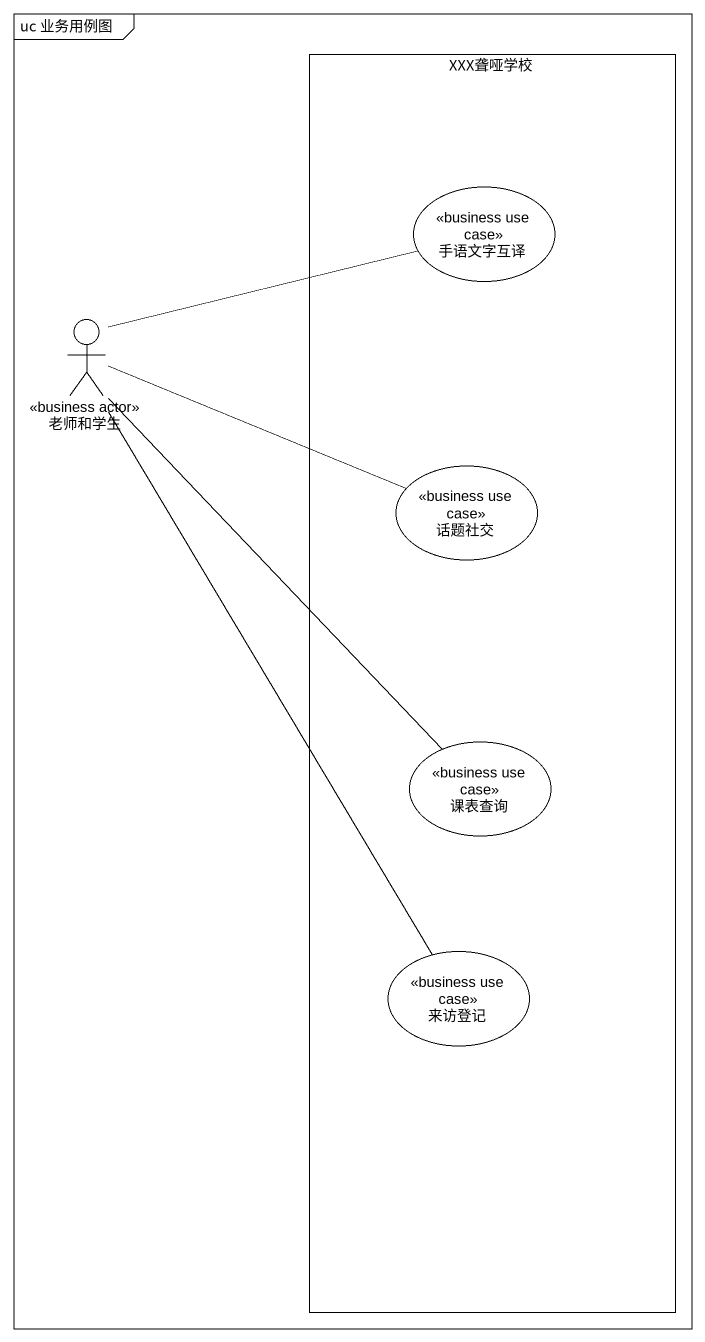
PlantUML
@startuml
mainframe uc 业务用例图
rectangle XXX聋哑学校 {
  usecase 手语文字互译 <<business use case>>
  usecase 话题社交 <<business use case>>
  usecase 课表查询 <<business use case>>
  usecase 来访登记 <<business use case>>
}
actor 老师和学生 <<business actor>>
老师和学生 -right- 手语文字互译
老师和学生 -right- 话题社交
老师和学生 -- 课表查询
老师和学生 -- 来访登记
@enduml
